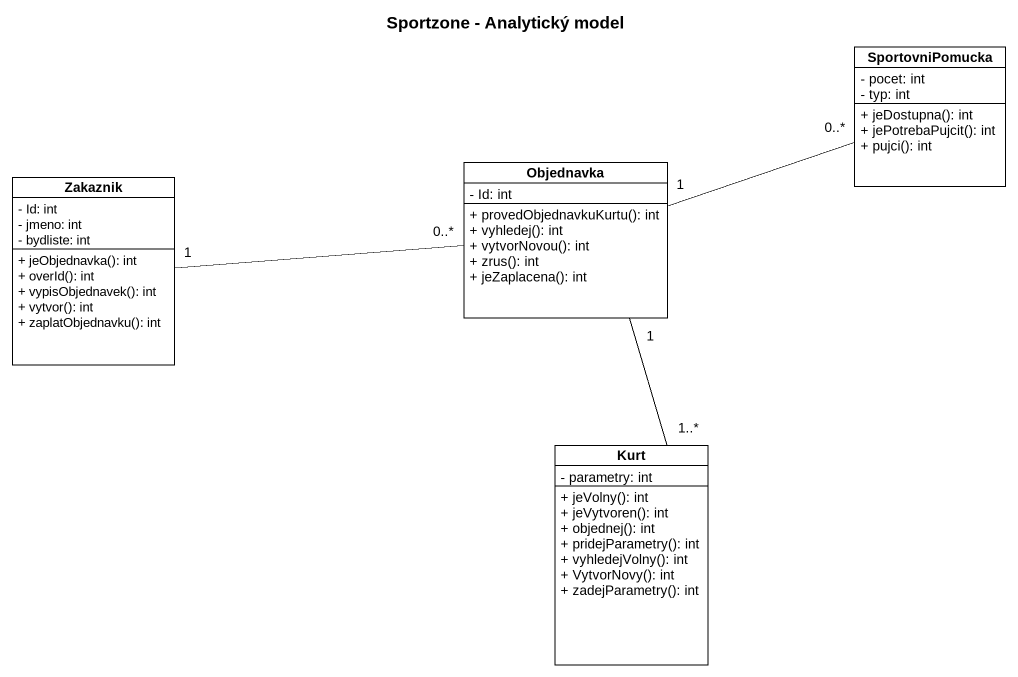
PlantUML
@startuml
title Sportzone - Analytický model
hide circle
hide empty members
skinparam classAttributeIconSize 0
class SportovniPomucka {
  - pocet: int
  - typ: int
  + jeDostupna(): int
  + jePotrebaPujcit(): int
  + pujci(): int
}
class Zakaznik {
  - Id: int
  - jmeno: int
  - bydliste: int
  + jeObjednavka(): int
  + overId(): int
  + vypisObjednavek(): int
  + vytvor(): int
  + zaplatObjednavku(): int
}
class Objednavka {
  - Id: int
  + provedObjednavkuKurtu(): int
  + vyhledej(): int
  + vytvorNovou(): int
  + zrus(): int
  + jeZaplacena(): int
}
class Kurt {
  - parametry: int
  + jeVolny(): int
  + jeVytvoren(): int
  + objednej(): int
  + pridejParametry(): int
  + vyhledejVolny(): int
  + VytvorNovy(): int
  + zadejParametry(): int
}
Zakaznik "1" -right- "0..*" Objednavka
Objednavka "1" -right- "0..*" SportovniPomucka
Objednavka "1" -- "1..*" Kurt
@enduml
